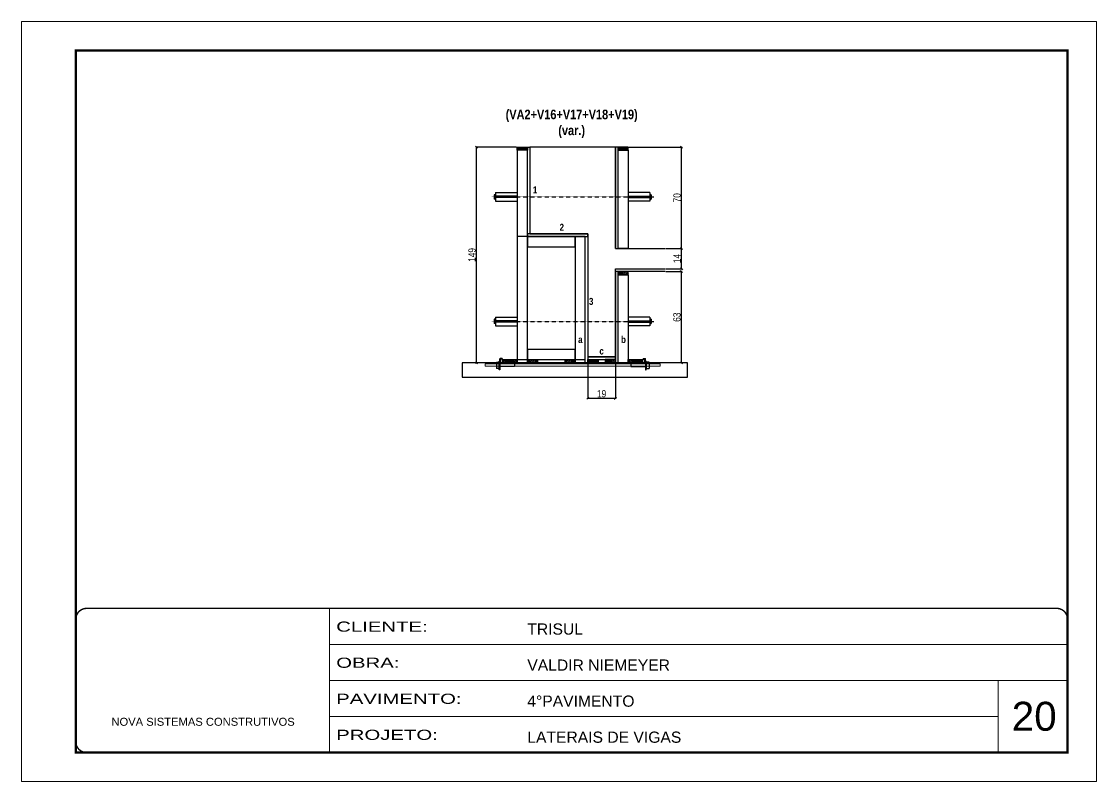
# Model space of a CAD drawing. Extents: x 3330 to 22105, y 1197 to 30204.
# Drawn here: x 8098 to 9583, y 24169 to 25219 of the extents above; entities that cross this region are included whole.
import ezdxf

# ---------------------------------------------------------------- set-up
doc = ezdxf.new("R2010")
doc.units = 0
for name, pattern in [('CONTINUO', [0]), ('DASHED', [0.75, 0.5, -0.25]), ('HIDDEN', [0.375, 0.25, -0.125])]:
    doc.linetypes.add(name, pattern=pattern)
for name, color, linetype in [('barrote', 251, 'Continuous'), ('COTA', 241, 'Continuous'), ('detalhes', 4, 'Continuous'), ('NOMENCLATURA', 7, 'Continuous'), ('Painéis', 200, 'Continuous'), ('presilha', 1, 'Continuous'), ('SARR_2.2x10', 60, 'Continuous'), ('SARR_2.2x7', 40, 'Continuous'), ('SARR_3.5x7', 81, 'Continuous'), ('TENSOR', 3, 'Continuous')]:
    doc.layers.add(name, color=color, linetype=linetype)
for name, color, linetype, lineweight in [('CARIMBO', 255, 'Continuous', 9), ('Folhas', 255, 'Continuous', 9), ('SARRAFO DE PRESSAO', 251, 'DASHED', 9), ('SCO-___-LAJ', 2, 'Continuous', 0)]:
    doc.layers.add(name, color=color, linetype=linetype, lineweight=lineweight)
doc.styles.add('ARIAL', font='arial.ttf')
doc.styles.add('COTA TECNICA 2X', font='techl___.ttf', dxfattribs={"height": 10})
doc.styles.add('TECNICA', font='techb___.ttf', dxfattribs={"height": 10})
doc.styles.add('Tecnologia', font='')
doc.styles.get('Tecnologia').set_extended_font_data('Forgotten Futurist')
doc.dimstyles.new('SECAO', dxfattribs={"dimscale": 0.333333, "dimtxt": 5, "dimasz": 9, "dimexe": 3, "dimexo": 3, "dimgap": 3, "dimtad": 1, "dimdec": 1, "dimlfac": 0.5, "dimzin": 12, "dimdsep": 46, "dimtxsty": 'COTA TECNICA 2X', "dimblk1": 'OBLIQUE', "dimblk2": 'OBLIQUE', "dimsah": 1, "dimcen": 0.9, "dimclrd": 4, "dimclre": 4, "dimclrt": 240, "dimadec": 1, "dimazin": 3, "dimtfac": 1, "dimtdec": 1, "dimtmove": 0, "dimatfit": 3, "dimfxl": 1, "dimtolj": 1, "dimtzin": 12, "dimarcsym": 0})
pattern_1 = [(135, (42116.1654, -98764.841), (-1.122532015, -1.122532015), [])]

# ---------------------------------------------------------------- blocks, each defined once
blk = doc.blocks.new('9999999999')
at = {"color": 30, "linetype": 'CONTINUO'}
for p, q in [((98564.6, 34230.2), (98564.6, 34429.4)), ((98564.6, 34379.6), (99584, 34379.6)), ((98564.6, 34329.8), (99488, 34329.8)), ((99584, 34329.8), (99488, 34329.8)), ((99488, 34329.8), (99488, 34230.2)), ((98564.6, 34280), (99488, 34280))]:
    blk.add_line(p, q, dxfattribs=at)
at = {"color": 30, "linetype": 'CONTINUO', "const_width": 2}
blk.add_lwpolyline([(99584, 34230.2), (99584, 34414.4, 0.414214), (99569, 34429.4), (98229, 34429.4, 0.414214), (98214, 34414.4), (98214, 34245.2, 0.414214), (98229, 34230.2), (99584, 34230.2)], format="xyb", dxfattribs=at)
at = {"layer": 'Folhas'}
blk.add_lwpolyline([(98139, 34190.2), (99624, 34190.2), (99624, 35240.2), (98139, 35240.2)], close=True, dxfattribs=at)
at = {"layer": 'Folhas', "color": 30, "const_width": 3}
blk.add_lwpolyline([(98214, 34230.2), (99584, 34230.2), (99584, 35200.2), (98214, 35200.2)], close=True, dxfattribs=at)
at = {"color": 7, "linetype": 'Continuous', "ltscale": 5, "style": 'ARIAL'}
for s, height, p in [('TRISUL', 15.48, (98837.7, 34393.1)), ('VALDIR NIEMEYER', 15.483, (98837.7, 34343.3)), ('4°PAVIMENTO', 15.483, (98837.7, 34293.5)), ('NOVA SISTEMAS CONSTRUTIVOS', 11.059, (98263.2, 34267.2)), ('LATERAIS DE VIGAS', 15.483, (98837.7, 34243.7))]:
    blk.add_text(s, height=height, dxfattribs=at).set_placement(p)
at = {"layer": 'Folhas', "color": 7, "style": 'Tecnologia', "width": 1.5}
for s, p in [('CLIENTE:', (98573.7, 34397.2)), ('OBRA:', (98573.7, 34347.3)), ('PAVIMENTO:', (98573.7, 34297.5)), ('PROJETO:', (98573.7, 34247.7))]:
    blk.add_text(s, height=14, dxfattribs=at).set_placement(p)
blk = doc.blocks.new('PRESILHA METÁLICA 1')
at = {"layer": 'presilha'}
for p, q in [((0, 13), (6, 13)), ((0, 13), (0, 0)), ((6, 0), (0, 0)), ((6, 15.5), (7.5, 15.5)), ((6, -2.5), (6, 15.5)), ((6, 13), (6, 0)), ((7.5, 10.6), (7.5, 19.9)), ((7.5, 15.5), (7.5, -2.5)), ((37.5, 4.1), (7.5, 4.1)), ((12, 21), (8.6, 21)), ((9, 11.6), (9, 18.9)), ((12, 19.5), (9.6, 19.5)), ((37.5, 11), (9.6, 11)), ((12, 21), (12, 19.5)), ((37.5, 11), (37.5, 4.1)), ((7.5, -2.5), (6, -2.5))]:
    blk.add_line(p, q, dxfattribs=at)
for centre, radius, start, end in [((8.6, 19.9), 1.14, 90, 180), ((9.6, 18.9), 0.57, 90, 180), ((9.6, 11.6), 0.57, 180, 270)]:
    blk.add_arc(centre, radius, start, end, dxfattribs=at)
blk = doc.blocks.new('_Oblique')
at = {"color": 0, "linetype": 'ByBlock', "lineweight": -2}
blk.add_line((-0.5, -0.5), (0.5, 0.5), dxfattribs=at)
blk = doc.blocks.new('*D1433')
at = {"layer": 'COTA', "color": 4, "lineweight": -2, "transparency": 16777216}
for p, q in [((8880.6, 24746.3), (8880.6, 24697.4)), ((8918.6, 24746.3), (8918.6, 24697.4)), ((8880.6, 24698.4), (8918.6, 24698.4))]:
    blk.add_line(p, q, dxfattribs=at)
at = {"layer": 'Defpoints', "color": 0, "transparency": 16777216}
for p in [(8880.6, 24747.3), (8918.6, 24747.3), (8918.6, 24698.4)]:
    blk.add_point(p, dxfattribs=at)
at = {"layer": 'COTA', "color": 4, "lineweight": -2, "transparency": 16777216, "xscale": 3, "yscale": 3, "zscale": 3, "rotation": 180}
blk.add_blockref('_Oblique', (8880.6, 24698.4), dxfattribs=at)
at = {"layer": 'COTA', "color": 4, "lineweight": -2, "transparency": 16777216, "xscale": 3, "yscale": 3, "zscale": 3}
blk.add_blockref('_Oblique', (8918.6, 24698.4), dxfattribs=at)
at = {"layer": 'COTA', "color": 240, "transparency": 16777216, "insert": (8899.6, 24704.5), "char_height": 10, "attachment_point": 5, "style": 'COTA TECNICA 2X'}
blk.add_mtext('\\A1;19', dxfattribs=at)
blk = doc.blocks.new('*D1434')
at = {"layer": 'COTA', "color": 4, "lineweight": -2, "transparency": 16777216}
for p, q in [((8782, 25045.3), (8725.7, 25045.3)), ((8726.7, 24747.3), (8726.7, 25045.3)), ((8724.7, 24747.3), (8727.7, 24747.3))]:
    blk.add_line(p, q, dxfattribs=at)
at = {"layer": 'Defpoints', "color": 0, "transparency": 16777216}
for p in [(8726.7, 25045.3), (8783, 25045.3), (8723.7, 24747.3)]:
    blk.add_point(p, dxfattribs=at)
at = {"layer": 'COTA', "color": 4, "lineweight": -2, "transparency": 16777216, "xscale": 3, "yscale": 3, "zscale": 3}
for p, rotation in [((8726.7, 25045.3), 90), ((8726.7, 24747.3), 270)]:
    blk.add_blockref('_Oblique', p, dxfattribs=dict(at, rotation=rotation))
at = {"layer": 'COTA', "color": 240, "transparency": 16777216, "insert": (8720.6, 24896.3), "char_height": 10, "attachment_point": 5, "rotation": 90, "style": 'COTA TECNICA 2X'}
blk.add_mtext('\\A1;149', dxfattribs=at)
blk = doc.blocks.new('*D1435')
at = {"layer": 'COTA', "color": 4, "lineweight": -2, "transparency": 16777216}
for p, q in [((8988.3, 24873.3), (9010.9, 24873.3)), ((9009.9, 24747.3), (9009.9, 24873.3)), ((9017.4, 24747.3), (9008.9, 24747.3))]:
    blk.add_line(p, q, dxfattribs=at)
at = {"layer": 'Defpoints', "color": 0, "transparency": 16777216}
for p in [(8987.3, 24873.3), (9009.9, 24873.3), (9018.4, 24747.3)]:
    blk.add_point(p, dxfattribs=at)
at = {"layer": 'COTA', "color": 4, "lineweight": -2, "transparency": 16777216, "xscale": 3, "yscale": 3, "zscale": 3}
for p, rotation in [((9009.9, 24873.3), 90), ((9009.9, 24747.3), 270)]:
    blk.add_blockref('_Oblique', p, dxfattribs=dict(at, rotation=rotation))
at = {"layer": 'COTA', "color": 240, "transparency": 16777216, "insert": (9003.7, 24810.3), "char_height": 10, "attachment_point": 5, "rotation": 90, "style": 'COTA TECNICA 2X'}
blk.add_mtext('\\A1;63', dxfattribs=at)
blk = doc.blocks.new('*D1436')
at = {"layer": 'COTA', "color": 4, "lineweight": -2, "transparency": 16777216}
for p, q in [((8988.3, 24905.3), (9010.9, 24905.3)), ((9009.9, 24877.3), (9009.9, 24905.3)), ((8988.3, 24877.3), (9010.9, 24877.3))]:
    blk.add_line(p, q, dxfattribs=at)
at = {"layer": 'Defpoints', "color": 0, "transparency": 16777216}
for p in [(8987.3, 24905.3), (9009.9, 24905.3), (8987.3, 24877.3)]:
    blk.add_point(p, dxfattribs=at)
at = {"layer": 'COTA', "color": 4, "lineweight": -2, "transparency": 16777216, "xscale": 3, "yscale": 3, "zscale": 3}
for p, rotation in [((9009.9, 24905.3), 90), ((9009.9, 24877.3), 270)]:
    blk.add_blockref('_Oblique', p, dxfattribs=dict(at, rotation=rotation))
at = {"layer": 'COTA', "color": 240, "transparency": 16777216, "insert": (9003.8, 24891.3), "char_height": 10, "attachment_point": 5, "rotation": 90, "style": 'COTA TECNICA 2X'}
blk.add_mtext('\\A1;14', dxfattribs=at)
blk = doc.blocks.new('*D1437')
at = {"layer": 'COTA', "color": 4, "lineweight": -2, "transparency": 16777216}
for p, q in [((8937.2, 25045.3), (9010.9, 25045.3)), ((9009.9, 24905.3), (9009.9, 25045.3)), ((8988.3, 24905.3), (9010.9, 24905.3))]:
    blk.add_line(p, q, dxfattribs=at)
at = {"layer": 'Defpoints', "color": 0, "transparency": 16777216}
for p in [(8936.2, 25045.3), (9009.9, 25045.3), (8987.3, 24905.3)]:
    blk.add_point(p, dxfattribs=at)
at = {"layer": 'COTA', "color": 4, "lineweight": -2, "transparency": 16777216, "xscale": 3, "yscale": 3, "zscale": 3}
for p, rotation in [((9009.9, 25045.3), 90), ((9009.9, 24905.3), 270)]:
    blk.add_blockref('_Oblique', p, dxfattribs=dict(at, rotation=rotation))
at = {"layer": 'COTA', "color": 240, "transparency": 16777216, "insert": (9003.8, 24975.3), "char_height": 10, "attachment_point": 5, "rotation": 90, "style": 'COTA TECNICA 2X'}
blk.add_mtext('\\A1;70', dxfattribs=at)

msp = doc.modelspace()

# ---------------------------------------------------------------- hatches: boundary and pattern name
at = {"layer": 'SARR_2.2x10'}
h = msp.add_hatch(dxfattribs=at)
h.set_pattern_fill('ANSI31', color=256, scale=0.5, angle=90)
h.set_pattern_definition([(135, (41956.5654, -98764.841), (-1.122532015, -1.122532015), [])])
h.paths.add_polyline_path([(8763.03, 24751.73), (8763.03, 24747.33), (8783.03, 24747.33), (8783.03, 24751.73)])
h = msp.add_hatch(dxfattribs=at)
h.set_pattern_fill('ANSI31', color=256, scale=0.5, angle=90)
h.set_pattern_definition([(135, (42129.7654, -98764.841), (-1.122532015, -1.122532015), [])])
h.paths.add_polyline_path([(8936.23, 24751.73), (8936.23, 24747.33), (8956.23, 24747.33), (8956.23, 24751.73)])
at = {"layer": 'SARR_2.2x7'}
h = msp.add_hatch(dxfattribs=at)
h.set_pattern_fill('ANSI31', color=256, scale=0.5, angle=90)
h.set_pattern_definition([(135, (41950.5654, -98471.241), (-1.122532015, -1.122532015), [])])
h.paths.add_polyline_path([(8797.03, 25045.33), (8797.03, 25040.93), (8783.03, 25040.93), (8783.03, 25045.33)])
h = msp.add_hatch(dxfattribs=at)
h.set_pattern_fill('ANSI31', color=256, scale=0.5, angle=90)
h.set_pattern_definition([(135, (42050.5654, -98471.241), (-1.122532015, -1.122532015), [])])
h.paths.add_polyline_path([(8922.23, 25045.33), (8922.23, 25040.93), (8936.23, 25040.93), (8936.23, 25045.33)])
h = msp.add_hatch(dxfattribs=at)
h.set_pattern_fill('ANSI31', color=256, scale=0.5, angle=90)
h.set_pattern_definition([(135, (42050.5654, -98643.241), (-1.122532015, -1.122532015), [])])
h.paths.add_polyline_path([(8922.23, 24873.33), (8922.23, 24868.93), (8936.23, 24868.93), (8936.23, 24873.33)])
h = msp.add_hatch(dxfattribs=at)
h.set_pattern_fill('ANSI31', color=256, scale=0.5, angle=90)
h.set_pattern_definition([(135, (42032.5654, -98764.841), (-1.122532015, -1.122532015), [])])
h.paths.add_polyline_path([(8811.03, 24747.33), (8811.03, 24751.73), (8797.03, 24751.73), (8797.03, 24747.33)])
h = msp.add_hatch(dxfattribs=at)
h.set_pattern_fill('ANSI31', color=256, scale=0.5, angle=90)
h.set_pattern_definition([(135, (42084.5654, -98764.841), (-1.122532015, -1.122532015), [])])
h.paths.add_polyline_path([(8863.03, 24747.33), (8863.03, 24751.73), (8849.03, 24751.73), (8849.03, 24747.33)])
h = msp.add_hatch(dxfattribs=at)
h.set_pattern_fill('ANSI31', color=256, scale=0.5, angle=90)
h.set_pattern_definition(pattern_1)
h.paths.add_polyline_path([(8894.63, 24747.33), (8894.63, 24751.73), (8880.63, 24751.73), (8880.63, 24747.33)])
h = msp.add_hatch(dxfattribs=at)
h.set_pattern_fill('ANSI31', color=256, scale=0.5, angle=90)
h.set_pattern_definition(pattern_1)
h.paths.add_polyline_path([(8904.63, 24751.73), (8904.63, 24747.33), (8918.63, 24747.33), (8918.63, 24751.73)])

# ---------------------------------------------------------------- linework, layer by layer
at = {"ltscale": 3}
for p, q in [((8751.03, 24979.53), (8751.03, 24973.53)), ((8753.03, 24979.53), (8751.03, 24979.53)), ((8753.03, 24982.53), (8753.03, 24970.53)), ((8753.03, 24982.53), (8783.03, 24982.53)), ((8966.23, 24982.53), (8936.23, 24982.53)), ((8966.23, 24982.53), (8966.23, 24970.53)), ((8968.23, 24979.53), (8966.23, 24979.53)), ((8968.23, 24979.53), (8968.23, 24973.53)), ((8753.03, 24973.53), (8751.03, 24973.53)), ((8783.03, 24977.53), (8753.03, 24977.53)), ((8783.03, 24975.53), (8753.03, 24975.53)), ((8753.03, 24970.53), (8783.03, 24970.53)), ((8936.23, 24977.53), (8966.23, 24977.53)), ((8936.23, 24975.53), (8966.23, 24975.53)), ((8966.23, 24970.53), (8936.23, 24970.53)), ((8966.23, 24973.53), (8968.23, 24973.53)), ((8751.03, 24807.47), (8751.03, 24801.47)), ((8753.03, 24807.47), (8751.03, 24807.47)), ((8753.03, 24801.47), (8751.03, 24801.47)), ((8753.03, 24810.47), (8753.03, 24798.47)), ((8753.03, 24810.47), (8783.03, 24810.47)), ((8783.03, 24805.47), (8753.03, 24805.47)), ((8783.03, 24803.47), (8753.03, 24803.47)), ((8966.23, 24810.47), (8936.23, 24810.47)), ((8936.23, 24805.47), (8966.23, 24805.47)), ((8936.23, 24803.47), (8966.23, 24803.47)), ((8966.23, 24810.47), (8966.23, 24798.47)), ((8968.23, 24807.47), (8966.23, 24807.47)), ((8966.23, 24801.47), (8968.23, 24801.47)), ((8968.23, 24807.47), (8968.23, 24801.47)), ((8753.03, 24798.47), (8783.03, 24798.47)), ((8966.23, 24798.47), (8936.23, 24798.47))]:
    msp.add_line(p, q, dxfattribs=at)
at = {"layer": 'barrote'}
msp.add_lwpolyline([(8706.78, 24727.33), (9018.41, 24727.33), (9018.41, 24747.33), (8706.78, 24747.33)], close=True, dxfattribs=at)
at = {"layer": 'Painéis', "linetype": 'Continuous'}
msp.add_line((8918.63, 24905.33), (8987.33, 24905.33), dxfattribs=at)
for points in [[(8797.03, 24925.33), (8797.03, 25045.33), (8800.63, 25045.33), (8800.63, 24925.33)], [(8922.23, 24905.33), (8922.23, 25045.33), (8918.63, 25045.33), (8918.63, 24905.33)], [(8877.03, 24921.73), (8783.03, 24921.73), (8783.03, 24751.73), (8877.03, 24751.73)], [(8880.63, 24925.33), (8797.03, 24925.33), (8797.03, 24921.73), (8880.63, 24921.73)], [(8877.03, 24747.33), (8877.03, 24921.73), (8880.63, 24921.73), (8880.63, 24747.33)], [(8922.23, 24747.33), (8922.23, 24873.33), (8918.63, 24873.33), (8918.63, 24747.33)], [(8918.63, 24755.33), (8880.63, 24755.33), (8880.63, 24751.73), (8918.63, 24751.73)]]:
    msp.add_lwpolyline(points, close=True, dxfattribs=at)
for points in [[(8918.63, 25045.33), (8800.63, 25045.33), (8800.63, 24925.33), (8880.63, 24925.33), (8880.63, 24755.33), (8918.63, 24755.33), (8918.63, 24877.33)], [(8918.63, 24905.33), (8918.63, 25045.33)], [(8987.33, 24873.33), (8918.63, 24873.33), (8918.63, 24877.33), (8987.33, 24877.33)]]:
    msp.add_lwpolyline(points, dxfattribs=at)
at = {"layer": 'SARR_2.2x10'}
for points in [[(8763.03, 24751.73), (8783.03, 24751.73), (8783.03, 24747.33), (8763.03, 24747.33)], [(8936.23, 24751.73), (8956.23, 24751.73), (8956.23, 24747.33), (8936.23, 24747.33)]]:
    msp.add_lwpolyline(points, close=True, dxfattribs=at)
at = {"layer": 'SARR_2.2x7'}
for points in [[(8783.03, 25045.33), (8797.03, 25045.33), (8797.03, 25040.93), (8783.03, 25040.93)], [(8797.03, 24751.73), (8811.03, 24751.73), (8811.03, 24747.33), (8797.03, 24747.33)], [(8849.03, 24751.73), (8863.03, 24751.73), (8863.03, 24747.33), (8849.03, 24747.33)], [(8880.63, 24751.73), (8894.63, 24751.73), (8894.63, 24747.33), (8880.63, 24747.33)], [(8918.63, 24751.73), (8904.63, 24751.73), (8904.63, 24747.33), (8918.63, 24747.33)]]:
    msp.add_lwpolyline(points, close=True, dxfattribs=at)
at = {"layer": 'SARR_2.2x7', "elevation": 0}
for points in [[(8936.23, 25045.33), (8922.23, 25045.33), (8922.23, 25040.93), (8936.23, 25040.93)], [(8936.23, 24873.33), (8922.23, 24873.33), (8922.23, 24868.93), (8936.23, 24868.93)]]:
    msp.add_lwpolyline(points, close=True, dxfattribs=at)
at = {"layer": 'SARR_3.5x7'}
for points in [[(8797.03, 25040.93), (8783.03, 25040.93), (8783.03, 24747.33), (8797.03, 24747.33)], [(8922.23, 25040.93), (8936.23, 25040.93), (8936.23, 24905.33), (8922.23, 24905.33)], [(8863.03, 24907.73), (8863.03, 24921.73), (8797.03, 24921.73), (8797.03, 24907.73)], [(8877.03, 24921.73), (8863.03, 24921.73), (8863.03, 24747.33), (8877.03, 24747.33)], [(8922.23, 24868.93), (8936.23, 24868.93), (8936.23, 24747.33), (8922.23, 24747.33)], [(8863.03, 24751.73), (8863.03, 24765.73), (8797.03, 24765.73), (8797.03, 24751.73)]]:
    msp.add_lwpolyline(points, close=True, dxfattribs=at)
at = {"layer": 'SCO-___-LAJ', "color": 1}
msp.add_lwpolyline([(8738.57, 24746), (8980.68, 24746), (8980.68, 24742.8), (8738.57, 24742.8)], close=True, dxfattribs=at)
at = {"layer": 'TENSOR', "linetype": 'HIDDEN', "ltscale": 0.5}
for p, q in [((8748.03, 24976.53), (8971.53, 24976.53)), ((8748.03, 24804.47), (8971.53, 24804.47))]:
    msp.add_line(p, q, dxfattribs=at)

# ---------------------------------------------------------------- block references
at = {"layer": 'presilha', "yscale": 0.6666666666666666, "zscale": 0.6666666666666666}
for p, xscale in [((8754.16, 24739.36), 0.6666666666666666), ((8965.09, 24739.36), -0.6666666666666666)]:
    msp.add_blockref('PRESILHA METÁLICA 1', p, dxfattribs=dict(at, xscale=xscale))
at = {"layer": 'SARRAFO DE PRESSAO', "color": 6, "linetype": 'ByBlock'}
msp.add_blockref('9999999999', (-90040.75, -10021.38), dxfattribs=at)

# ---------------------------------------------------------------- texts
at = {"layer": 'CARIMBO', "style": 'ARIAL'}
msp.add_text('20', height=40, dxfattribs=at).set_placement((9466.09, 24238.97))
at = {"layer": 'detalhes', "style": 'TECNICA'}
for s, p in [('1', (8804.66, 24981.41)), ('2', (8841.5, 24929.71)), ('3', (8882.12, 24827.34)), ('b', (8926.42, 24774.65)), ('a', (8867.15, 24774.66)), ('c', (8896.49, 24758.8))]:
    msp.add_text(s, height=9.6, dxfattribs=at).set_placement(p)
at = {"layer": 'NOMENCLATURA', "insert": (8858.23, 25097.02), "char_height": 13.2, "attachment_point": 2, "style": 'TECNICA'}
msp.add_mtext_dynamic_manual_height_columns('(VA2+V16+V17+V18+V19)\\P(var.)', width=300.2766, gutter_width=1, heights=[0], dxfattribs=at)

# ---------------------------------------------------------------- dimensions: what is measured, and where the dimension line sits
at = {"layer": 'COTA'}
for base, p1, p2, picture, middle in [((8726.67, 25045.33), (8723.67, 24747.33), (8783.03, 25045.33), '*D1434', (8720.57, 24896.33)), ((9009.89, 25045.33), (8987.33, 24905.33), (8936.23, 25045.33), '*D1437', (9003.79, 24975.33)), ((9009.89, 24905.33), (8987.33, 24877.33), (8987.33, 24905.33), '*D1436', (9003.82, 24891.33)), ((9009.89, 24873.33), (9018.41, 24747.33), (8987.33, 24873.33), '*D1435', (9003.67, 24810.33))]:
    dim = msp.add_linear_dim(base=base, p1=p1, p2=p2, angle=90, dimstyle='SECAO', dxfattribs=at)
    dim.commit()
    dim.dimension.update_dxf_attribs({"geometry": picture, "text_midpoint": middle})
dim = msp.add_linear_dim(base=(8918.63, 24698.41), p1=(8880.63, 24747.33), p2=(8918.63, 24747.33), dimstyle='SECAO', dxfattribs=at)
dim.commit()
dim.dimension.update_dxf_attribs({"geometry": '*D1433', "text_midpoint": (8899.63, 24704.5)})

doc.saveas('drawing.dxf')
